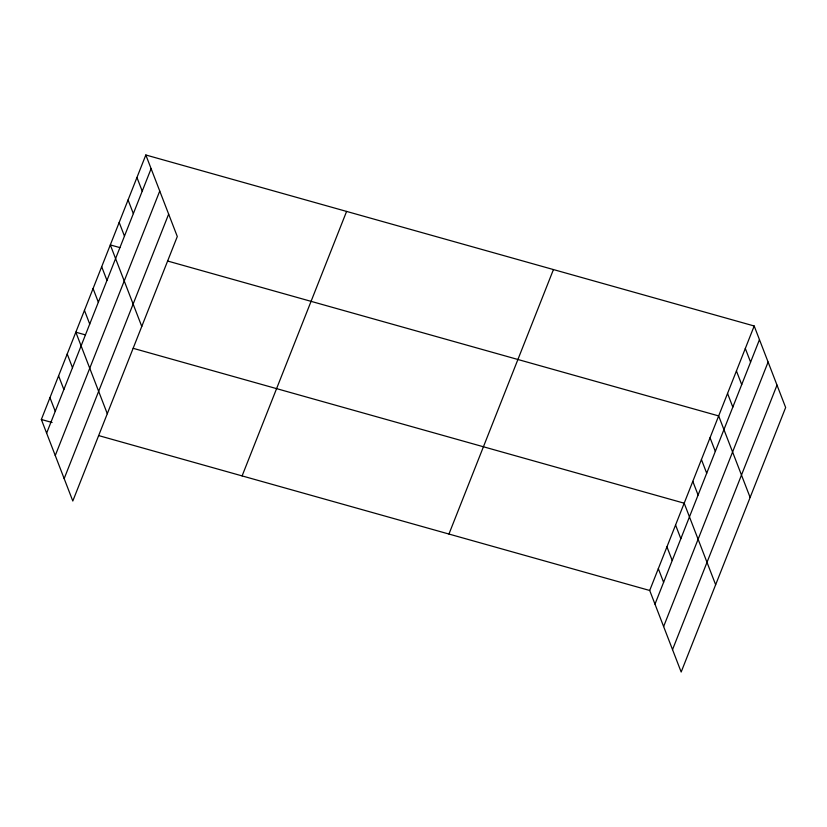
<?xml version="1.0" encoding="UTF-8"?>
<svg xmlns="http://www.w3.org/2000/svg" width="827" height="827" viewBox="0 0 827 827"><rect width="100%" height="100%" fill="white"/><g stroke="black" fill="none" stroke-linecap="round" stroke-linejoin="round"><path stroke-width="1.24" d="M145.831 154.99L177.298 236.522L72.807 501.007L41.35 419.485L145.831 154.99L754.193 325.993L785.65 407.515L681.169 672.01L649.702 590.478L754.193 325.993M46.622 433.152L151.114 168.656M55.264 455.543L159.745 191.058M64.165 478.616L168.656 214.131M242.104 475.907L346.596 211.423M448.947 534.046L553.439 269.561M654.984 604.144L759.465 339.659M663.626 626.546L768.107 362.05M672.527 649.619L777.008 385.124M119.874 247.604L110.311 244.916L141.768 326.448M167.674 261.043L718.663 415.919L750.12 497.44M85.388 334.883L75.826 332.196L107.293 413.727M133.188 348.322L684.187 503.198L715.644 584.73M41.35 419.485L52.101 422.504M98.713 435.602L649.702 590.478M745.313 348.477L750.585 362.143M736.433 370.951L741.705 384.627M727.543 393.435L732.825 407.101M710.042 437.741L715.324 451.408M701.43 459.554L706.703 473.23M692.809 481.376L698.081 495.042M675.566 525.021L680.838 538.687M666.944 546.843L672.217 560.51M658.323 568.656L663.605 582.332M136.951 177.474L142.223 191.14M128.071 199.958L133.343 213.624M119.191 222.442L124.463 236.108M101.69 266.739L106.962 280.405M93.069 288.561L98.341 302.227M84.447 310.383L89.729 324.05M67.214 354.018L72.487 367.695M58.593 375.84L63.865 389.507M49.971 397.663L55.244 411.329"/></g></svg>
